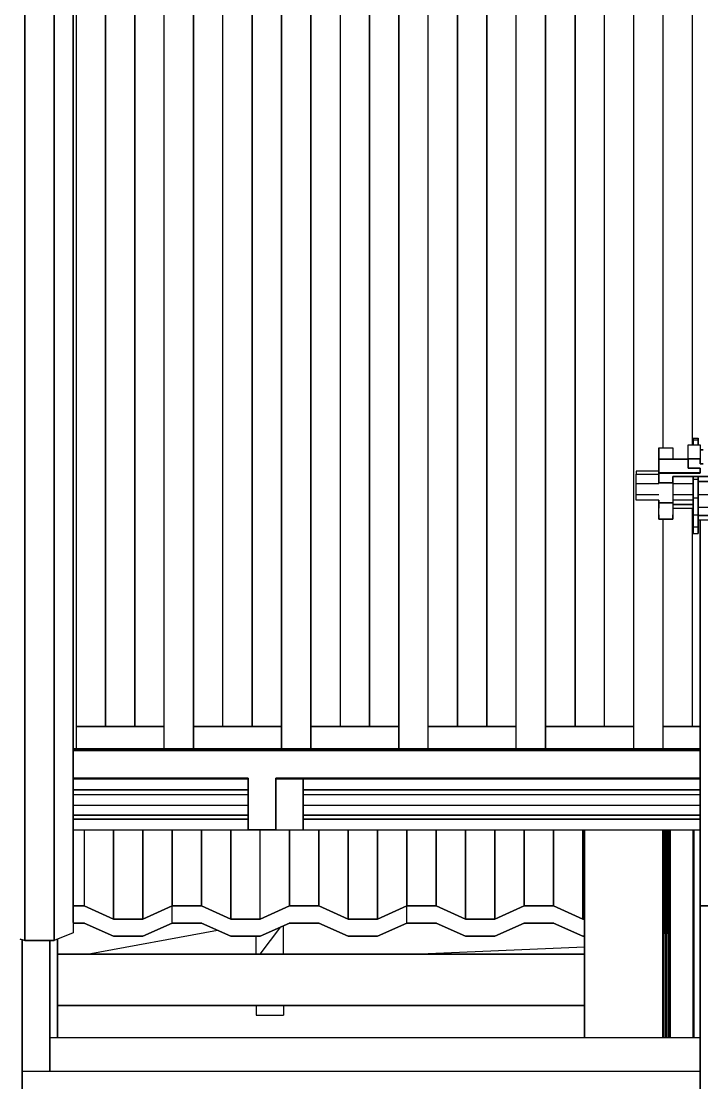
# Model space of a CAD drawing. Extents: x -43 to 90, y 6 to 81.
# Drawn here: x -18.852 to -16.864, y 19.886 to 22.984 of the extents above; entities that cross this region are included whole.
import ezdxf

# ---------------------------------------------------------------- set-up
doc = ezdxf.new("R2010")
doc.units = 0
doc.header["$LTSCALE"] = 0.1
doc.header["$MEASUREMENT"] = 0
doc.layers.add('cobertura nova', color=4, linetype='CONTINUOUS')
doc.layers.add('hachures cobertura', color=252, linetype='CONTINUOUS')

msp = doc.modelspace()

# ---------------------------------------------------------------- linework, layer by layer
at = {"layer": 'cobertura nova'}
for p, q in [((-18.6996, 20.3531), (-18.6996, 27.674)), ((-18.6997, 27.6444), (-18.6998, 20.3236)), ((-18.8408, 20.3005), (-18.8408, 27.6213)), ((-18.755, 27.6213), (-18.7551, 20.3005)), ((-18.6912, 23.4128), (-18.6912, 20.8604)), ((-18.6055, 20.9258), (-18.6055, 23.4128)), ((-16.8885, 21.7676), (-16.8741, 21.7676)), ((-16.8885, 21.7676), (-16.8885, 21.7489)), ((-16.8885, 21.7624), (-16.8885, 21.7676)), ((-16.8885, 21.7473), (-16.8885, 21.7624)), ((-16.8885, 21.7624), (-16.8741, 21.7624)), ((-16.8885, 21.7624), (-16.8885, 21.7473)), ((-16.8741, 21.7676), (-16.8741, 21.7624)), ((-16.8741, 21.7624), (-16.8741, 21.7676)), ((-16.8741, 21.7624), (-16.8741, 21.7473)), ((-16.8741, 21.7473), (-16.8741, 21.7624)), ((-16.9897, 21.7393), (-16.9479, 21.7393)), ((-16.9897, 21.7393), (-16.9897, 21.696)), ((-16.9897, 21.696), (-16.9897, 21.7393)), ((-16.9897, 21.7393), (-16.9897, 21.7393)), ((-16.9479, 21.7393), (-16.9479, 21.7063)), ((-16.9034, 21.7473), (-16.8681, 21.7473)), ((-16.9034, 21.7067), (-16.9034, 21.7473)), ((-16.9034, 21.7201), (-16.9034, 21.7333)), ((-16.8885, 21.7489), (-16.8885, 21.7489)), ((-16.8885, 21.7473), (-16.8885, 21.7489)), ((-16.8885, 21.7489), (-16.8885, 21.7473)), ((-16.8681, 21.7473), (-16.8681, 21.7067)), ((-16.8595, 21.7333), (-16.8681, 21.7333)), ((-16.8681, 21.7333), (-16.8595, 21.7333)), ((-16.9897, 21.696), (-16.9897, 21.7063)), ((-16.9897, 21.7063), (-16.9479, 21.7063)), ((-16.9897, 21.6654), (-16.9897, 21.7059)), ((-16.9897, 21.7059), (-16.9897, 21.6956)), ((-16.9479, 21.7059), (-16.9897, 21.7059)), ((-16.9897, 21.7059), (-16.9897, 21.6654)), ((-16.9897, 21.7039), (-16.9897, 21.7039)), ((-16.9897, 21.7039), (-16.9897, 21.696)), ((-16.9897, 21.691), (-16.9897, 21.7039)), ((-16.9897, 21.6776), (-16.9897, 21.696)), ((-16.9897, 21.6956), (-16.9897, 21.6772)), ((-16.9479, 21.7063), (-16.9034, 21.7063)), ((-16.9034, 21.7059), (-16.9479, 21.7059)), ((-16.9034, 21.7201), (-16.9034, 21.7201)), ((-16.9034, 21.6796), (-16.9034, 21.7201)), ((-16.8681, 21.7067), (-16.9034, 21.7067)), ((-16.9034, 21.7067), (-16.9034, 21.6928)), ((-16.9034, 21.6928), (-16.9034, 21.7067)), ((-16.9034, 21.7067), (-16.9034, 21.7067)), ((-16.9034, 21.7067), (-16.8681, 21.7067)), ((-16.9034, 21.6928), (-16.9034, 21.6796)), ((-16.9034, 21.6796), (-16.9034, 21.6928)), ((-16.8681, 21.6928), (-16.8681, 21.7067)), ((-16.8681, 21.7067), (-16.8681, 21.7067)), ((-16.8681, 21.7067), (-16.8681, 21.6928)), ((-16.8681, 21.7067), (-16.8681, 21.7067)), ((-16.8681, 21.7067), (-16.8681, 21.7067)), ((-16.8595, 21.6928), (-16.8681, 21.6928)), ((-16.8681, 21.6928), (-16.8595, 21.6928)), ((-17.0551, 21.6707), (-17.0551, 21.6621)), ((-16.9897, 21.6707), (-17.0551, 21.6707)), ((-17.0551, 21.6337), (-17.0551, 21.6621)), ((-17.0551, 21.6621), (-16.9897, 21.6621)), ((-16.9897, 21.691), (-16.9897, 21.691)), ((-16.9897, 21.6707), (-16.9897, 21.691)), ((-16.9897, 21.691), (-16.9897, 21.691)), ((-16.9897, 21.6772), (-16.9897, 21.6776)), ((-16.9897, 21.6776), (-16.9897, 21.6776)), ((-16.9897, 21.6772), (-16.9897, 21.6772)), ((-16.9479, 21.6657), (-16.9897, 21.6657)), ((-16.9897, 21.6551), (-16.9897, 21.6654)), ((-16.9897, 21.6654), (-16.9897, 21.6554)), ((-16.9897, 21.6654), (-16.9479, 21.6654)), ((-16.8681, 21.6657), (-16.9479, 21.6657)), ((-16.9479, 21.6654), (-16.8681, 21.6654)), ((-16.9034, 21.6796), (-16.8681, 21.6796)), ((-16.8681, 21.6796), (-16.9034, 21.6796)), ((-16.8681, 21.6796), (-16.8681, 21.6657)), ((-16.8681, 21.6654), (-16.8681, 21.6796)), ((-16.8681, 21.6654), (-16.8681, 21.6796)), ((-17.0551, 21.6022), (-17.0551, 21.6337)), ((-16.9897, 21.6337), (-17.0551, 21.6337)), ((-16.9897, 21.6554), (-16.9897, 21.637)), ((-16.9897, 21.6367), (-16.9897, 21.6551)), ((-16.9897, 21.637), (-16.9479, 21.637)), ((-16.9479, 21.6367), (-16.9897, 21.6367)), ((-16.9479, 21.6554), (-16.9479, 21.6551)), ((-16.9479, 21.6551), (-16.9479, 21.6554)), ((-16.9479, 21.6554), (-16.8681, 21.6554)), ((-16.9479, 21.6551), (-16.9479, 21.6367)), ((-16.8681, 21.6551), (-16.9479, 21.6551)), ((-16.9479, 21.637), (-16.9479, 21.6551)), ((-16.9479, 21.6367), (-16.9479, 21.5788)), ((-16.8885, 21.6337), (-16.9479, 21.6337)), ((-16.8885, 21.6461), (-16.8885, 21.6551)), ((-16.8885, 21.6551), (-16.8885, 21.6461)), ((-16.8885, 21.5918), (-16.8885, 21.6461)), ((-16.8741, 21.6461), (-16.8885, 21.6461)), ((-16.8885, 21.6461), (-16.8885, 21.5918)), ((-16.8885, 21.6022), (-16.8885, 21.6337)), ((-16.8741, 21.6461), (-16.8741, 21.6551)), ((-16.8741, 21.5918), (-16.8741, 21.6461)), ((-16.8229, 21.6412), (-16.8741, 21.6412)), ((-16.8741, 21.6412), (-16.8229, 21.6412)), ((-16.874, 21.6551), (-16.874, 21.6461)), ((-16.874, 21.6461), (-16.874, 21.5918)), ((-16.8681, 21.6554), (-16.8285, 21.6554)), ((-16.8285, 21.6551), (-16.8681, 21.6551)), ((-17.0551, 21.586), (-17.0551, 21.6022)), ((-16.9897, 21.6022), (-17.0551, 21.6022)), ((-16.8885, 21.6022), (-16.9479, 21.6022)), ((-16.8885, 21.586), (-16.8885, 21.6022)), ((-16.8229, 21.602), (-16.8741, 21.602)), ((-16.9897, 21.586), (-17.0551, 21.586)), ((-16.9897, 21.586), (-16.9897, 21.5733)), ((-16.9897, 21.5305), (-16.9897, 21.586)), ((-16.9479, 21.5788), (-16.9897, 21.5788)), ((-16.9897, 21.5434), (-16.9897, 21.5788)), ((-16.9897, 21.5788), (-16.9479, 21.5788)), ((-16.9897, 21.5733), (-16.9897, 21.5629)), ((-16.8885, 21.586), (-16.9479, 21.586)), ((-16.9479, 21.5788), (-16.9479, 21.5434)), ((-16.8885, 21.5733), (-16.9479, 21.5733)), ((-16.9479, 21.5733), (-16.8885, 21.5733)), ((-16.8741, 21.5918), (-16.8885, 21.5918)), ((-16.8885, 21.5918), (-16.8885, 21.5425)), ((-16.8885, 21.5425), (-16.8885, 21.5918)), ((-16.8885, 21.5593), (-16.8885, 21.586)), ((-16.8885, 21.586), (-16.8885, 21.5593)), ((-16.8741, 21.5425), (-16.8741, 21.5918)), ((-16.874, 21.5918), (-16.874, 21.5425)), ((-16.9897, 21.5629), (-16.9897, 21.5629)), ((-16.9897, 21.5622), (-16.9897, 21.5629)), ((-16.9897, 21.5622), (-16.9897, 21.5622)), ((-16.9897, 21.5434), (-16.9897, 21.5305)), ((-16.9897, 21.5305), (-16.9897, 21.5434)), ((-16.9479, 21.5629), (-16.8885, 21.5629)), ((-16.8885, 21.5622), (-16.9479, 21.5622)), ((-16.9479, 21.5434), (-16.9479, 21.5305)), ((-16.9479, 21.5305), (-16.9479, 21.5434)), ((-16.8885, 21.5593), (-16.8885, 21.5593)), ((-16.8885, 21.5173), (-16.8885, 21.5593)), ((-16.8885, 21.5593), (-16.8885, 21.5173)), ((-16.8741, 21.5425), (-16.8885, 21.5425)), ((-16.8885, 21.5425), (-16.8885, 21.5077)), ((-16.8885, 21.5077), (-16.8885, 21.5425)), ((-16.8741, 21.5663), (-16.8229, 21.5663)), ((-16.8741, 21.5077), (-16.8741, 21.5425)), ((-16.8741, 21.5413), (-16.8229, 21.5413)), ((-16.8229, 21.5413), (-16.8741, 21.5413)), ((-16.8741, 21.5413), (-16.8741, 21.5278)), ((-16.874, 21.5425), (-16.874, 21.5077)), ((-16.9897, 21.5305), (-16.9479, 21.5305)), ((-16.9897, 21.5305), (-16.9897, 21.5305)), ((-16.9479, 21.5305), (-16.9897, 21.5305)), ((-16.8885, 21.5173), (-16.8885, 21.5173)), ((-16.8885, 21.4943), (-16.8885, 21.5173)), ((-16.8885, 21.5173), (-16.8885, 21.4943)), ((-16.8741, 21.5077), (-16.8885, 21.5077)), ((-16.8885, 21.5077), (-16.8885, 21.4891)), ((-16.8885, 21.4891), (-16.8885, 21.5077)), ((-16.8229, 21.5278), (-16.8741, 21.5278)), ((-16.8741, 21.4891), (-16.8741, 21.5077)), ((-16.874, 21.5173), (-16.874, 21.5278)), ((-16.874, 21.4943), (-16.874, 21.5173)), ((-16.874, 21.5077), (-16.874, 21.4891)), ((-16.8681, 21.5278), (-16.8681, 20.4022)), ((-16.8681, 20.4444), (-16.8681, 21.5278)), ((-16.8681, 20.4022), (-16.8681, 21.5278)), ((-16.8681, 21.5278), (-16.8681, 20.4444)), ((-16.8885, 21.4943), (-16.8885, 21.4891)), ((-16.8885, 21.4891), (-16.8741, 21.4891)), ((-16.874, 21.4891), (-16.874, 21.4943)), ((-18.6055, 20.983), (-18.6055, 20.983)), ((-18.4341, 20.9258), (-18.6912, 20.9258)), ((-18.6912, 20.9258), (-18.4341, 20.9258)), ((-18.0912, 20.9258), (-18.3483, 20.9258)), ((-18.3483, 20.9258), (-18.0912, 20.9258)), ((-17.7483, 20.9258), (-18.0055, 20.9258)), ((-18.0055, 20.9258), (-17.7483, 20.9258)), ((-17.4055, 20.9258), (-17.6626, 20.9258)), ((-17.6626, 20.9258), (-17.4055, 20.9258)), ((-17.0626, 20.9258), (-17.3198, 20.9258)), ((-17.3198, 20.9258), (-17.0626, 20.9258)), ((-16.8681, 20.9258), (-16.9769, 20.9258)), ((-16.9769, 20.9258), (-16.8681, 20.9258)), ((-18.6996, 20.8604), (-18.1883, 20.8604)), ((-18.1883, 20.8604), (-18.6996, 20.8604)), ((-18.1883, 20.8604), (-18.1083, 20.8604)), ((-18.1083, 20.8604), (-18.1883, 20.8604)), ((-18.1083, 20.8604), (-16.8681, 20.8604)), ((-16.8681, 20.8604), (-18.1083, 20.8604)), ((-18.1883, 20.855), (-18.6996, 20.855)), ((-18.6996, 20.855), (-18.1883, 20.855)), ((-18.1083, 20.855), (-18.1883, 20.855)), ((-18.1883, 20.855), (-18.1083, 20.855)), ((-16.8681, 20.855), (-18.1083, 20.855)), ((-18.1083, 20.855), (-16.8681, 20.855)), ((-18.6996, 20.7751), (-18.1883, 20.7751)), ((-18.1883, 20.7751), (-18.6996, 20.7751)), ((-18.6996, 20.7728), (-18.1883, 20.7728)), ((-18.6682, 20.7751), (-18.6682, 20.7728)), ((-18.5825, 20.7751), (-18.5825, 20.7728)), ((-18.5825, 20.7728), (-18.5825, 20.7751)), ((-18.4968, 20.7751), (-18.4968, 20.7728)), ((-18.4968, 20.7728), (-18.4968, 20.7751)), ((-18.4111, 20.7751), (-18.4111, 20.7728)), ((-18.4111, 20.7728), (-18.4111, 20.7751)), ((-18.3254, 20.7751), (-18.3254, 20.7728)), ((-18.3254, 20.7728), (-18.3254, 20.7751)), ((-18.2397, 20.7751), (-18.2397, 20.7728)), ((-18.2397, 20.7728), (-18.2397, 20.7751)), ((-18.1883, 20.7751), (-18.1883, 20.6252)), ((-18.1883, 20.7751), (-18.1883, 20.7751)), ((-18.1883, 20.7405), (-18.1883, 20.7751)), ((-18.1883, 20.7751), (-18.1883, 20.7405)), ((-18.1883, 20.6252), (-18.1883, 20.7751)), ((-18.1083, 20.6252), (-18.1083, 20.7751)), ((-18.1083, 20.7751), (-16.8681, 20.7751)), ((-16.8681, 20.7751), (-18.1083, 20.7751)), ((-18.1083, 20.7751), (-18.1083, 20.6252)), ((-18.1083, 20.7728), (-18.1083, 20.7751)), ((-18.1083, 20.7728), (-18.0283, 20.7728)), ((-18.0682, 20.7751), (-18.0682, 20.7728)), ((-18.0682, 20.7728), (-18.0682, 20.7751)), ((-18.0283, 20.7728), (-18.0284, 20.7728)), ((-18.0284, 20.7728), (-18.0284, 20.6228)), ((-18.0283, 20.7728), (-16.8681, 20.7728)), ((-18.0283, 20.6228), (-18.0283, 20.7728)), ((-17.9825, 20.7751), (-17.9825, 20.7728)), ((-17.9825, 20.7728), (-17.9825, 20.7751)), ((-17.8968, 20.7751), (-17.8968, 20.7728)), ((-17.8968, 20.7728), (-17.8968, 20.7751)), ((-17.8111, 20.7751), (-17.8111, 20.7728)), ((-17.8111, 20.7728), (-17.8111, 20.7751)), ((-17.7254, 20.7751), (-17.7254, 20.7728)), ((-17.7254, 20.7728), (-17.7254, 20.7751)), ((-17.6397, 20.7751), (-17.6397, 20.7728)), ((-17.6397, 20.7728), (-17.6397, 20.7751)), ((-17.5539, 20.7751), (-17.5539, 20.7728)), ((-17.5539, 20.7728), (-17.5539, 20.7751)), ((-17.4682, 20.7751), (-17.4682, 20.7728)), ((-17.4682, 20.7728), (-17.4682, 20.7751)), ((-17.3825, 20.7751), (-17.3825, 20.7728)), ((-17.3825, 20.7728), (-17.3825, 20.7751)), ((-17.2968, 20.7751), (-17.2968, 20.7728)), ((-17.2968, 20.7728), (-17.2968, 20.7751)), ((-17.2111, 20.7751), (-17.2111, 20.7728)), ((-17.2111, 20.7728), (-17.2111, 20.7751)), ((-17.2068, 20.7751), (-17.2068, 20.7728)), ((-17.2068, 20.7728), (-17.2068, 20.7751)), ((-17.2068, 20.7751), (-17.2068, 20.7728)), ((-16.9788, 20.7751), (-16.9788, 20.7728)), ((-16.9769, 20.7728), (-16.9769, 20.7751)), ((-16.9755, 20.7751), (-16.9755, 20.7728)), ((-16.9708, 20.7728), (-16.9708, 20.7751)), ((-16.9676, 20.7751), (-16.9676, 20.7728)), ((-16.9629, 20.7728), (-16.9629, 20.7751)), ((-16.9596, 20.7751), (-16.9596, 20.7728)), ((-16.9577, 20.7751), (-16.9577, 20.7728)), ((-16.9563, 20.7751), (-16.9563, 20.7728)), ((-16.8888, 20.7728), (-16.8888, 20.7751)), ((-16.8888, 20.7728), (-16.8888, 20.7751)), ((-16.8869, 20.7728), (-16.8869, 20.7751)), ((-16.8869, 20.7751), (-16.8869, 20.7728)), ((-16.8869, 20.7728), (-16.8869, 20.7751)), ((-16.8869, 20.7751), (-16.8869, 20.7728)), ((-16.8869, 20.7751), (-16.8869, 20.7728)), ((-16.8869, 20.7751), (-16.8869, 20.7728)), ((-18.1883, 20.7405), (-18.6996, 20.7405)), ((-18.6996, 20.7405), (-18.1883, 20.7405)), ((-16.8681, 20.7405), (-18.0283, 20.7405)), ((-18.0283, 20.7405), (-16.8681, 20.7405)), ((-18.6996, 20.7269), (-18.1883, 20.7269)), ((-18.0283, 20.7269), (-16.8681, 20.7269)), ((-18.6996, 20.6963), (-18.1883, 20.6963)), ((-18.0283, 20.6963), (-16.8681, 20.6963)), ((-18.1883, 20.6665), (-18.6996, 20.6665)), ((-18.6996, 20.6665), (-18.1883, 20.6665)), ((-18.1883, 20.6551), (-18.6996, 20.6551)), ((-18.6996, 20.6551), (-18.1883, 20.6551)), ((-18.1883, 20.6305), (-18.1883, 20.6551)), ((-18.1883, 20.6551), (-18.1883, 20.6305)), ((-16.8681, 20.6665), (-18.0283, 20.6665)), ((-18.0283, 20.6665), (-16.8681, 20.6665)), ((-16.8681, 20.6551), (-18.0283, 20.6551)), ((-18.0283, 20.6551), (-16.8681, 20.6551)), ((-18.1084, 20.6228), (-18.6996, 20.6228)), ((-18.1883, 20.6305), (-18.1883, 20.6305)), ((-18.1883, 20.6305), (-18.1883, 20.6305)), ((-18.1883, 20.6305), (-18.1883, 20.6252)), ((-18.1883, 20.6252), (-18.1883, 20.6305)), ((-18.1883, 20.6305), (-18.1883, 20.6305)), ((-18.1883, 20.6252), (-18.1083, 20.6252)), ((-18.1084, 20.6228), (-18.1084, 20.6252)), ((-18.1084, 20.6228), (-18.1083, 20.6228)), ((-18.1083, 20.6228), (-18.1084, 20.6228)), ((-18.1083, 20.6228), (-18.1084, 20.6228)), ((-18.1083, 20.6228), (-18.1083, 20.6252)), ((-18.1083, 20.6252), (-18.1083, 20.6228)), ((-18.0283, 20.6228), (-18.1083, 20.6228)), ((-16.8681, 20.6228), (-18.0283, 20.6228)), ((-17.2111, 20.6228), (-17.2111, 20.3629)), ((-17.2068, 20.6228), (-17.2068, 20.0168)), ((-17.2068, 20.0168), (-17.2068, 20.6228)), ((-17.2068, 20.6228), (-17.2068, 20.0168)), ((-16.9788, 20.6228), (-16.9788, 20.0168)), ((-16.9766, 20.0168), (-16.9768, 20.6228)), ((-16.9755, 20.6228), (-16.9755, 20.0168)), ((-16.9701, 20.0168), (-16.9707, 20.6228)), ((-16.9676, 20.6228), (-16.9676, 20.0168)), ((-16.9622, 20.0168), (-16.9628, 20.6228)), ((-16.9596, 20.6228), (-16.9596, 20.0168)), ((-16.9576, 20.6228), (-16.9574, 20.0168)), ((-16.9563, 20.6228), (-16.9563, 20.0168)), ((-16.8888, 20.0168), (-16.8888, 20.6228)), ((-16.8888, 20.0168), (-16.8888, 20.6228)), ((-16.8869, 20.0168), (-16.8869, 20.6228)), ((-16.8869, 20.6228), (-16.8869, 20.0168)), ((-16.8869, 20.0168), (-16.8869, 20.6228)), ((-16.8869, 20.6228), (-16.8869, 20.0168)), ((-16.8869, 20.6228), (-16.8869, 20.0168)), ((-16.8869, 20.6228), (-16.8869, 20.0168)), ((-16.8681, 20.419), (-16.8681, 20.4444)), ((-16.8681, 20.4444), (-16.8681, 20.419)), ((-18.6682, 20.4017), (-18.6996, 20.4017)), ((-18.6996, 20.4017), (-18.6682, 20.4017)), ((-18.5825, 20.3629), (-18.6682, 20.4017)), ((-18.6682, 20.4017), (-18.5825, 20.3629)), ((-18.4111, 20.4017), (-18.4968, 20.3629)), ((-18.4968, 20.3629), (-18.4111, 20.4017)), ((-18.3254, 20.4017), (-18.4111, 20.4017)), ((-18.4111, 20.4017), (-18.4111, 20.4017)), ((-18.4111, 20.4017), (-18.3254, 20.4017)), ((-18.411, 20.3519), (-18.411, 20.4017)), ((-18.2397, 20.3629), (-18.3254, 20.4017)), ((-18.3254, 20.4017), (-18.3254, 20.4017)), ((-18.3254, 20.4017), (-18.2397, 20.3629)), ((-18.0682, 20.4017), (-18.1539, 20.3629)), ((-18.1539, 20.3629), (-18.0682, 20.4017)), ((-17.9825, 20.4017), (-18.0682, 20.4017)), ((-18.0682, 20.4017), (-18.0682, 20.4017)), ((-18.0682, 20.4017), (-17.9825, 20.4017)), ((-17.8968, 20.3629), (-17.9825, 20.4017)), ((-17.9825, 20.4017), (-17.9825, 20.4017)), ((-17.9825, 20.4017), (-17.8968, 20.3629)), ((-17.8111, 20.3629), (-17.7254, 20.4017)), ((-17.7254, 20.4017), (-17.8111, 20.3629)), ((-17.7254, 20.4017), (-17.7254, 20.4017)), ((-17.7254, 20.4017), (-17.6397, 20.4017)), ((-17.6397, 20.4017), (-17.7254, 20.4017)), ((-17.7253, 20.3519), (-17.7253, 20.4017)), ((-17.6397, 20.4017), (-17.6397, 20.4017)), ((-17.6397, 20.4017), (-17.5539, 20.3629)), ((-17.5539, 20.3629), (-17.6397, 20.4017)), ((-17.4682, 20.3629), (-17.3825, 20.4017)), ((-17.3825, 20.4017), (-17.4682, 20.3629)), ((-17.3825, 20.4017), (-17.3825, 20.4017)), ((-17.3825, 20.4017), (-17.2968, 20.4017)), ((-17.2968, 20.4017), (-17.3825, 20.4017)), ((-17.2968, 20.4017), (-17.2968, 20.4017)), ((-17.2968, 20.4017), (-17.2111, 20.3629)), ((-17.2111, 20.3629), (-17.2968, 20.4017)), ((-16.8681, 19.9195), (-16.8681, 20.419)), ((-16.8681, 20.419), (-16.8681, 20.3768)), ((-16.8681, 20.4022), (-16.8286, 20.4022)), ((-16.8286, 20.4022), (-16.8681, 20.4022)), ((-16.8681, 20.4022), (-16.8681, 18.1935)), ((-16.8681, 20.3768), (-16.8681, 20.4022)), ((-16.8681, 20.4022), (-16.8681, 20.4022)), ((-16.8681, 18.1935), (-16.8681, 20.4022)), ((-18.4968, 20.3629), (-18.5825, 20.3629)), ((-18.5825, 20.3629), (-18.5825, 20.3629)), ((-18.5825, 20.3629), (-18.4968, 20.3629)), ((-18.1539, 20.3629), (-18.2397, 20.3629)), ((-18.2397, 20.3629), (-18.2397, 20.3629)), ((-18.2397, 20.3629), (-18.1539, 20.3629)), ((-17.8111, 20.3629), (-17.8968, 20.3629)), ((-17.8968, 20.3629), (-17.8968, 20.3629)), ((-17.8968, 20.3629), (-17.8111, 20.3629)), ((-17.5539, 20.3629), (-17.5539, 20.3629)), ((-17.5539, 20.3629), (-17.4682, 20.3629)), ((-17.4682, 20.3629), (-17.5539, 20.3629)), ((-17.4682, 20.3629), (-17.4682, 20.3629)), ((-17.2111, 20.3629), (-17.2111, 20.3629)), ((-17.2111, 20.3629), (-17.2068, 20.3629)), ((-17.2068, 20.3629), (-17.2111, 20.3629)), ((-16.8888, 20.3722), (-16.8869, 20.3713)), ((-16.8869, 20.3713), (-16.8888, 20.3722)), ((-16.8681, 20.3768), (-16.8681, 19.8187)), ((-16.8681, 20.3768), (-16.8681, 20.3768)), ((-16.8681, 18.2358), (-16.8681, 20.3768)), ((-18.6996, 20.3531), (-18.6998, 20.3236)), ((-18.6996, 20.3519), (-18.6681, 20.3519)), ((-18.6681, 20.3519), (-18.6996, 20.3519)), ((-18.6672, 20.3515), (-18.6996, 20.3515)), ((-18.6681, 20.3519), (-18.5824, 20.3131)), ((-18.5824, 20.3131), (-18.6681, 20.3519)), ((-18.6588, 20.2607), (-18.2784, 20.3307)), ((-18.4967, 20.3131), (-18.411, 20.3519)), ((-18.411, 20.3519), (-18.4967, 20.3131)), ((-18.3243, 20.3515), (-18.4119, 20.3515)), ((-18.411, 20.3519), (-18.3253, 20.3519)), ((-18.3253, 20.3519), (-18.411, 20.3519)), ((-18.3253, 20.3519), (-18.2395, 20.3131)), ((-18.2395, 20.3131), (-18.3253, 20.3519)), ((-18.1538, 20.3131), (-18.0681, 20.3519)), ((-18.0681, 20.3519), (-18.1538, 20.3131)), ((-18.1534, 20.2607), (-18.0938, 20.3403)), ((-18.0854, 20.2607), (-18.0854, 20.3441)), ((-17.9815, 20.3515), (-18.069, 20.3515)), ((-18.0681, 20.3519), (-17.9824, 20.3519)), ((-17.9824, 20.3519), (-18.0681, 20.3519)), ((-18.0681, 20.3519), (-18.0681, 20.3519)), ((-17.9824, 20.3519), (-17.8967, 20.3131)), ((-17.8967, 20.3131), (-17.9824, 20.3519)), ((-17.9824, 20.3519), (-17.9824, 20.3519)), ((-17.811, 20.3131), (-17.7253, 20.3519)), ((-17.7253, 20.3519), (-17.811, 20.3131)), ((-17.6386, 20.3515), (-17.7262, 20.3515)), ((-17.7253, 20.3519), (-17.6395, 20.3519)), ((-17.6395, 20.3519), (-17.7253, 20.3519)), ((-17.6395, 20.3519), (-17.5538, 20.3131)), ((-17.5538, 20.3131), (-17.6395, 20.3519)), ((-17.6395, 20.3519), (-17.6395, 20.3519)), ((-17.4681, 20.3131), (-17.3824, 20.3519)), ((-17.3824, 20.3519), (-17.4681, 20.3131)), ((-17.2957, 20.3515), (-17.3833, 20.3515)), ((-17.3824, 20.3519), (-17.2967, 20.3519)), ((-17.2967, 20.3519), (-17.3824, 20.3519)), ((-17.3824, 20.3519), (-17.3824, 20.3519)), ((-17.2967, 20.3519), (-17.211, 20.3131)), ((-17.211, 20.3131), (-17.2967, 20.3519)), ((-17.2967, 20.3519), (-17.2967, 20.3519)), ((-18.8408, 20.3005), (-18.8549, 20.3043)), ((-18.8549, 20.3043), (-18.8408, 20.3005)), ((-18.8484, 19.7648), (-18.8484, 20.3025)), ((-18.8484, 19.7648), (-18.8484, 20.3025)), ((-18.8484, 20.3025), (-18.8484, 19.7648)), ((-18.7551, 20.3005), (-18.8408, 20.3005)), ((-18.8408, 20.3005), (-18.7551, 20.3005)), ((-18.7684, 19.9195), (-18.7684, 20.3005)), ((-18.7684, 20.3005), (-18.7684, 19.9195)), ((-18.7684, 19.9195), (-18.7684, 20.3005)), ((-18.6998, 20.3236), (-18.7551, 20.3005)), ((-18.7454, 20.0168), (-18.7454, 20.3045)), ((-18.7454, 20.2607), (-18.7454, 20.3045)), ((-18.7454, 20.3045), (-18.7454, 20.0168)), ((-18.5824, 20.3131), (-18.4967, 20.3131)), ((-18.4967, 20.3131), (-18.5824, 20.3131)), ((-18.5824, 20.3131), (-18.5824, 20.3131)), ((-18.2395, 20.3131), (-18.1538, 20.3131)), ((-18.1538, 20.3131), (-18.2395, 20.3131)), ((-18.1654, 20.2607), (-18.1654, 20.3131)), ((-17.8967, 20.3131), (-17.811, 20.3131)), ((-17.811, 20.3131), (-17.8967, 20.3131)), ((-17.8967, 20.3131), (-17.8967, 20.3131)), ((-17.5538, 20.3131), (-17.4681, 20.3131)), ((-17.4681, 20.3131), (-17.5538, 20.3131)), ((-17.4681, 20.3131), (-17.4681, 20.3131)), ((-17.211, 20.3131), (-17.2068, 20.3131)), ((-17.2068, 20.3131), (-17.211, 20.3131)), ((-16.8888, 20.3224), (-16.8869, 20.3216)), ((-16.8869, 20.3216), (-16.8888, 20.3224)), ((-17.7091, 20.2607), (-17.2068, 20.282)), ((-16.8888, 20.2954), (-16.8869, 20.2955)), ((-18.7454, 20.2607), (-18.0854, 20.2607)), ((-18.7454, 20.1107), (-18.7454, 20.2607)), ((-18.0854, 20.2607), (-18.7454, 20.2607)), ((-18.7454, 20.2607), (-18.7454, 20.1107)), ((-18.0854, 20.2607), (-18.0054, 20.2607)), ((-18.0054, 20.2607), (-18.0854, 20.2607)), ((-18.0054, 20.2607), (-17.2068, 20.2607)), ((-17.2068, 20.2607), (-18.0054, 20.2607)), ((-16.8888, 20.2607), (-16.8869, 20.2607)), ((-16.8869, 20.2607), (-16.8888, 20.2607)), ((-18.0854, 20.1107), (-18.7454, 20.1107)), ((-18.7454, 20.1107), (-18.0854, 20.1107)), ((-18.7454, 20.0168), (-18.7454, 20.1107)), ((-18.1654, 20.1107), (-18.1654, 20.0831)), ((-18.1654, 20.0831), (-18.0854, 20.0831)), ((-18.0054, 20.1107), (-18.0854, 20.1107)), ((-18.0854, 20.1107), (-18.0054, 20.1107)), ((-18.0854, 20.1107), (-18.0854, 20.0831)), ((-17.2068, 20.1107), (-18.0054, 20.1107)), ((-18.0054, 20.1107), (-17.2068, 20.1107)), ((-16.8869, 20.1107), (-16.8888, 20.1107)), ((-16.8888, 20.1107), (-16.8869, 20.1107)), ((-18.8484, 20.0168), (-18.8484, 20.0168)), ((-18.8484, 20.0168), (-18.8484, 19.5216)), ((-16.8681, 20.0168), (-18.7684, 20.0168)), ((-18.8483, 19.7105), (-18.8483, 19.9195)), ((-18.8483, 19.9195), (-16.8681, 19.9195))]:
    msp.add_line(p, q, dxfattribs=at)
at = {"layer": 'hachures cobertura'}
for p, q in [((-18.8408, 27.6213), (-18.8408, 20.3005)), ((-18.7551, 20.3005), (-18.755, 27.6213)), ((-18.6055, 23.4128), (-18.6055, 20.9258)), ((-18.5198, 23.4128), (-18.5198, 20.9258)), ((-18.5198, 20.9258), (-18.5198, 23.4128)), ((-18.4341, 20.8604), (-18.4341, 23.4128)), ((-18.3483, 20.8604), (-18.3483, 23.4128)), ((-18.3483, 23.4128), (-18.3483, 20.8604)), ((-18.2626, 20.9258), (-18.2626, 23.4128)), ((-18.1769, 20.9258), (-18.1769, 23.4128)), ((-18.1769, 23.4128), (-18.1769, 20.9258)), ((-18.0912, 20.8604), (-18.0912, 23.4128)), ((-18.0912, 23.4128), (-18.0912, 20.8604)), ((-18.0055, 23.4128), (-18.0055, 20.8604)), ((-18.0055, 20.8604), (-18.0055, 23.4128)), ((-17.9198, 23.4128), (-17.9198, 20.9258)), ((-17.8341, 20.9258), (-17.8341, 23.4128)), ((-17.8341, 23.4128), (-17.8341, 20.9258)), ((-17.7483, 23.4128), (-17.7483, 20.8604)), ((-17.7483, 20.8604), (-17.7483, 23.4128)), ((-17.6626, 20.8604), (-17.6626, 23.4128)), ((-17.5769, 20.9258), (-17.5769, 23.4128)), ((-17.5769, 23.4128), (-17.5769, 20.9258)), ((-17.4912, 23.4128), (-17.4912, 20.9258)), ((-17.4912, 20.9258), (-17.4912, 23.4128)), ((-17.4055, 20.8604), (-17.4055, 23.4128)), ((-17.3198, 20.8604), (-17.3198, 23.4128)), ((-17.3198, 23.4128), (-17.3198, 20.8604)), ((-17.2341, 23.4128), (-17.2341, 20.9258)), ((-17.2341, 20.9258), (-17.2341, 23.4128)), ((-17.1483, 20.9258), (-17.1483, 23.4128)), ((-17.0626, 20.8604), (-17.0626, 23.4128)), ((-16.9769, 21.7393), (-16.9769, 23.4128)), ((-16.8912, 21.7473), (-16.8912, 23.4128)), ((-16.8912, 20.9258), (-16.8912, 21.5622)), ((-16.9769, 20.8604), (-16.9769, 21.5305)), ((-18.6682, 20.6228), (-18.6682, 20.4017)), ((-18.5825, 20.6228), (-18.5825, 20.3629)), ((-18.5825, 20.3629), (-18.5825, 20.6228)), ((-18.4968, 20.6228), (-18.4968, 20.3629)), ((-18.4968, 20.3629), (-18.4968, 20.6228)), ((-18.4111, 20.6228), (-18.4111, 20.4017)), ((-18.4111, 20.4017), (-18.4111, 20.6228)), ((-18.3254, 20.6228), (-18.3254, 20.4017)), ((-18.3254, 20.4017), (-18.3254, 20.6228)), ((-18.2397, 20.6228), (-18.2397, 20.3629)), ((-18.2397, 20.3629), (-18.2397, 20.6228)), ((-18.1539, 20.3629), (-18.1539, 20.6228)), ((-18.0682, 20.6228), (-18.0682, 20.4017)), ((-18.0682, 20.4017), (-18.0682, 20.6228)), ((-17.9825, 20.6228), (-17.9825, 20.4017)), ((-17.9825, 20.4017), (-17.9825, 20.6228)), ((-17.8968, 20.6228), (-17.8968, 20.3629)), ((-17.8968, 20.3629), (-17.8968, 20.6228)), ((-17.8111, 20.6228), (-17.8111, 20.3629)), ((-17.8111, 20.3629), (-17.8111, 20.6228)), ((-17.7254, 20.6228), (-17.7254, 20.4017)), ((-17.7254, 20.4017), (-17.7254, 20.6228)), ((-17.6397, 20.6228), (-17.6397, 20.4017)), ((-17.6397, 20.4017), (-17.6397, 20.6228)), ((-17.5539, 20.6228), (-17.5539, 20.3629)), ((-17.5539, 20.3629), (-17.5539, 20.6228)), ((-17.4682, 20.6228), (-17.4682, 20.3629)), ((-17.4682, 20.3629), (-17.4682, 20.6228)), ((-17.3825, 20.6228), (-17.3825, 20.4017)), ((-17.3825, 20.4017), (-17.3825, 20.6228)), ((-17.2968, 20.6228), (-17.2968, 20.4017)), ((-17.2968, 20.4017), (-17.2968, 20.6228)), ((-17.2111, 20.3629), (-17.2111, 20.6228))]:
    msp.add_line(p, q, dxfattribs=at)

doc.saveas('drawing.dxf')
